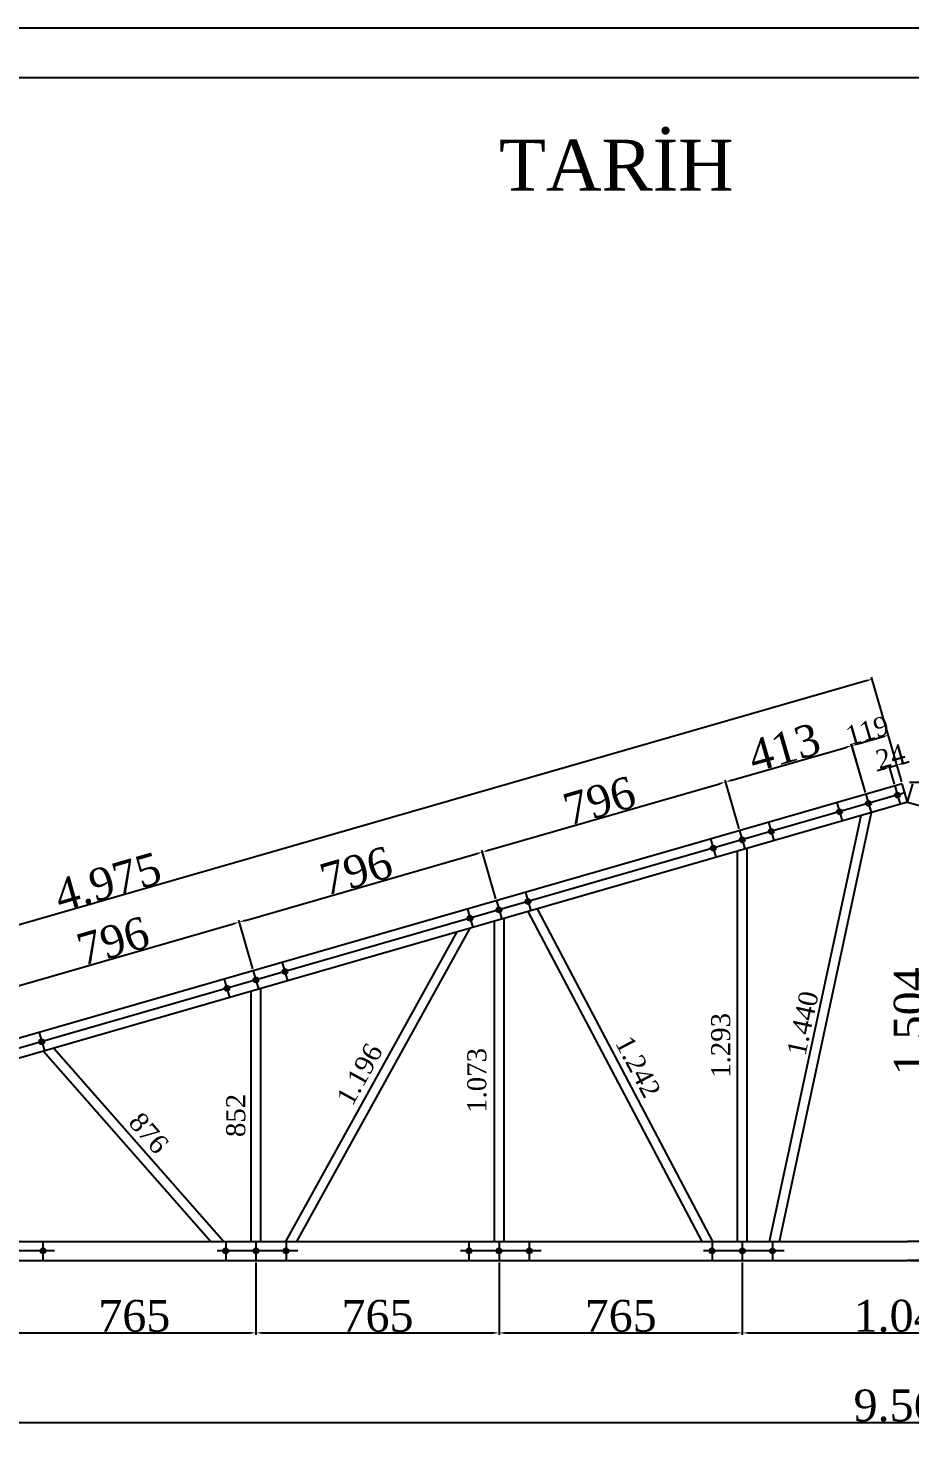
# Model space of a CAD drawing. Header units: millimetres. Extents: x 142629 to 168404, y -211947 to -204319.
# Drawn here: x 149495 to 152268, y -208771 to -204319 of the extents above; entities that cross this region are included whole.
import ezdxf

# ---------------------------------------------------------------- set-up
doc = ezdxf.new("R2010")
doc.units = ezdxf.units.MM
for name, color, linetype in [('Block1', 255, 'Continuous'), ('KAPI-PEN', 3, 'Continuous'), ('ZEMİN', 191, 'Continuous'), ('ÖLÇÜLENDİRME', 121, 'Continuous')]:
    doc.layers.add(name, color=color, linetype=linetype)
doc.styles.add('133', font='times.ttf')
doc.dimstyles.new('MAKAS', dxfattribs={"dimscale": 20, "dimtxt": 1.3, "dimasz": 1, "dimexe": 0.3, "dimexo": 0.3, "dimgap": 0.1, "dimtad": 1, "dimrnd": 1, "dimzin": 12, "dimdsep": 46, "dimlunit": 6, "dimtxsty": '133', "dimcen": 0.8, "dimdle": 0.0005, "dimclrd": 4, "dimclre": 6, "dimclrt": 2, "dimazin": 3, "dimtfac": 1, "dimtmove": 0, "dimatfit": 2, "dimldrblk": 'DOTSMALL', "dimfxl": 1, "dimtolj": 1, "dimtzin": 0, "dimarcsym": 0})
doc.dimstyles.new('makas 1', dxfattribs={"dimscale": 20, "dimtxt": 3, "dimasz": 1.2, "dimexe": 0.3, "dimexo": 0.3, "dimgap": 0.1, "dimtad": 1, "dimrnd": 1, "dimzin": 12, "dimdsep": 46, "dimlunit": 6, "dimtxsty": '133', "dimblk": 'NONE', "dimcen": 0.8, "dimdle": 0.0005, "dimse1": 1, "dimse2": 1, "dimsd1": 1, "dimsd2": 1, "dimclrd": 105, "dimclre": 42, "dimclrt": 2, "dimazin": 3, "dimtfac": 1, "dimtmove": 0, "dimatfit": 2, "dimldrblk": 'NONE', "dimfxl": 1, "dimtolj": 1, "dimtzin": 0, "dimarcsym": 0})

# ---------------------------------------------------------------- blocks, each defined once
blk = doc.blocks.new('*D1741')
at = {"layer": 'Defpoints', "color": 0, "ltscale": 0.5, "transparency": 16777216}
for p in [(150158.7, -207130.2), (150202.8, -207283.3), (149437.8, -207503.7)]:
    blk.add_point(p, dxfattribs=at)
at = {"layer": 'ÖLÇÜLENDİRME', "color": 4, "lineweight": -2, "ltscale": 0.5, "transparency": 16777216}
blk.add_line((149412.9, -207345.2), (150139.5, -207135.8), dxfattribs=at)
at = {"layer": 'ÖLÇÜLENDİRME', "color": 6, "lineweight": -2, "ltscale": 0.5, "transparency": 16777216}
for p, q in [((150201.2, -207277.5), (150157, -207124.5)), ((149436.2, -207498), (149392, -207344.9))]:
    blk.add_line(p, q, dxfattribs=at)
at = {"layer": 'ÖLÇÜLENDİRME', "color": 4, "ltscale": 0.5, "transparency": 16777216}
for points in [[(150138.6, -207132.6), (150140.4, -207139), (150158.7, -207130.2)], [(149412, -207342), (149413.8, -207348.4), (149393.7, -207350.7)]]:
    blk.add_solid(points, dxfattribs=at)
at = {"layer": 'ÖLÇÜLENDİRME', "color": 2, "ltscale": 0.5, "transparency": 16777216, "insert": (149761.5, -207189.5), "char_height": 100, "attachment_point": 5, "rotation": 16.0764, "style": '133'}
blk.add_mtext('\\A1;796', dxfattribs=at)
blk = doc.blocks.new('_DotSmall')
at = {"color": 0, "linetype": 'ByBlock', "const_width": 0.5}
blk.add_lwpolyline([(-0.0625, 0, 1), (0.0625, 0, 1)], format="xyb", close=True, dxfattribs=at)
blk = doc.blocks.new('*D1742')
at = {"layer": 'Defpoints', "color": 0, "ltscale": 0.5, "transparency": 16777216}
for p in [(150923.7, -206909.8), (150967.8, -207062.8), (150202.8, -207283.3)]:
    blk.add_point(p, dxfattribs=at)
at = {"layer": 'ÖLÇÜLENDİRME', "color": 4, "lineweight": -2, "ltscale": 0.5, "transparency": 16777216}
blk.add_line((150177.9, -207124.7), (150904.5, -206915.3), dxfattribs=at)
at = {"layer": 'ÖLÇÜLENDİRME', "color": 6, "lineweight": -2, "ltscale": 0.5, "transparency": 16777216}
for p, q in [((150966.2, -207057.1), (150922, -206904)), ((150201.2, -207277.5), (150157, -207124.5))]:
    blk.add_line(p, q, dxfattribs=at)
at = {"layer": 'ÖLÇÜLENDİRME', "color": 4, "ltscale": 0.5, "transparency": 16777216}
for points in [[(150903.6, -206912.1), (150905.4, -206918.5), (150923.7, -206909.8)], [(150177, -207121.5), (150178.8, -207127.9), (150158.7, -207130.2)]]:
    blk.add_solid(points, dxfattribs=at)
at = {"layer": 'ÖLÇÜLENDİRME', "color": 2, "ltscale": 0.5, "transparency": 16777216, "insert": (150526.5, -206969.1), "char_height": 100, "attachment_point": 5, "rotation": 16.0764, "style": '133'}
blk.add_mtext('\\A1;796', dxfattribs=at)
blk = doc.blocks.new('*D1743')
at = {"layer": 'Defpoints', "color": 0, "ltscale": 0.5, "transparency": 16777216}
for p in [(151688.7, -206689.3), (151732.8, -206842.4), (150967.8, -207062.8)]:
    blk.add_point(p, dxfattribs=at)
at = {"layer": 'ÖLÇÜLENDİRME', "color": 4, "lineweight": -2, "ltscale": 0.5, "transparency": 16777216}
blk.add_line((150942.9, -206904.2), (151669.5, -206694.8), dxfattribs=at)
at = {"layer": 'ÖLÇÜLENDİRME', "color": 6, "lineweight": -2, "ltscale": 0.5, "transparency": 16777216}
for p, q in [((151731.2, -206836.6), (151687, -206683.5)), ((150966.2, -207057.1), (150922, -206904))]:
    blk.add_line(p, q, dxfattribs=at)
at = {"layer": 'ÖLÇÜLENDİRME', "color": 4, "ltscale": 0.5, "transparency": 16777216}
for points in [[(151668.6, -206691.6), (151670.4, -206698), (151688.7, -206689.3)], [(150942, -206901), (150943.8, -206907.4), (150923.7, -206909.8)]]:
    blk.add_solid(points, dxfattribs=at)
at = {"layer": 'ÖLÇÜLENDİRME', "color": 2, "ltscale": 0.5, "transparency": 16777216, "insert": (151291.5, -206748.6), "char_height": 100, "attachment_point": 5, "rotation": 16.0764, "style": '133'}
blk.add_mtext('\\A1;796', dxfattribs=at)
blk = doc.blocks.new('*D1744')
at = {"layer": 'Defpoints', "color": 0, "ltscale": 0.5, "transparency": 16777216}
for p in [(152085.8, -206574.9), (152129.9, -206727.9), (151732.8, -206842.4)]:
    blk.add_point(p, dxfattribs=at)
at = {"layer": 'ÖLÇÜLENDİRME', "color": 6, "lineweight": -2, "ltscale": 0.5, "transparency": 16777216}
for p, q in [((152128.3, -206722.1), (152084.1, -206569.1)), ((151731.2, -206836.6), (151687, -206683.5))]:
    blk.add_line(p, q, dxfattribs=at)
at = {"layer": 'ÖLÇÜLENDİRME', "color": 4, "lineweight": -2, "ltscale": 0.5, "transparency": 16777216}
blk.add_line((151707.9, -206683.8), (152066.6, -206580.4), dxfattribs=at)
at = {"layer": 'ÖLÇÜLENDİRME', "color": 4, "ltscale": 0.5, "transparency": 16777216}
for points in [[(152065.7, -206577.2), (152067.5, -206583.6), (152085.8, -206574.9)], [(151707, -206680.6), (151708.8, -206687), (151688.7, -206689.3)]]:
    blk.add_solid(points, dxfattribs=at)
at = {"layer": 'ÖLÇÜLENDİRME', "color": 2, "ltscale": 0.5, "transparency": 16777216, "insert": (151872.6, -206581.3), "char_height": 100, "attachment_point": 5, "rotation": 16.0764, "style": '133'}
blk.add_mtext('\\A1;413', dxfattribs=at)
blk = doc.blocks.new('*D1745')
at = {"layer": 'Defpoints', "color": 0, "ltscale": 0.5, "transparency": 16777216}
for p in [(152200.5, -206542.2), (152244.5, -206694.9), (152129.9, -206727.9)]:
    blk.add_point(p, dxfattribs=at)
at = {"layer": 'ÖLÇÜLENDİRME', "color": 6, "lineweight": -2, "ltscale": 0.5, "transparency": 16777216}
for p, q in [((152128.3, -206722.1), (152084.3, -206569.5)), ((152242.8, -206689.1), (152198.9, -206536.5))]:
    blk.add_line(p, q, dxfattribs=at)
at = {"layer": 'ÖLÇÜLENDİRME', "color": 4, "lineweight": -2, "ltscale": 0.5, "transparency": 16777216}
blk.add_line((152105.1, -206569.7), (152181.3, -206547.8), dxfattribs=at)
at = {"layer": 'ÖLÇÜLENDİRME', "color": 4, "ltscale": 0.5, "transparency": 16777216}
for points in [[(152104.2, -206566.5), (152106.1, -206572.9), (152085.9, -206575.2)], [(152180.4, -206544.6), (152182.2, -206551), (152200.5, -206542.2)]]:
    blk.add_solid(points, dxfattribs=at)
at = {"layer": 'ÖLÇÜLENDİRME', "color": 2, "ltscale": 0.5, "transparency": 16777216, "insert": (152134.2, -206527.4), "char_height": 60, "attachment_point": 5, "rotation": 16.0764, "style": '133'}
blk.add_mtext('\\A1;119', dxfattribs=at)
blk = doc.blocks.new('*D1733')
at = {"layer": 'Defpoints', "color": 0, "ltscale": 0.5, "transparency": 16777216}
for p in [(152227.7, -206636.4), (152221.2, -206701.6), (152244.5, -206694.9)]:
    blk.add_point(p, dxfattribs=at)
at = {"layer": 'ÖLÇÜLENDİRME', "color": 4, "lineweight": -2, "ltscale": 0.5, "transparency": 16777216}
for p, q in [((152185.1, -206648.7), (152165.9, -206654.2)), ((152204.4, -206643.1), (152227.7, -206636.4)), ((152246.9, -206630.9), (152266.1, -206625.3))]:
    blk.add_line(p, q, dxfattribs=at)
at = {"layer": 'ÖLÇÜLENDİRME', "color": 6, "lineweight": -2, "ltscale": 0.5, "transparency": 16777216}
for p, q in [((152219.5, -206695.8), (152202.7, -206637.4)), ((152242.8, -206689.1), (152226, -206630.7))]:
    blk.add_line(p, q, dxfattribs=at)
at = {"layer": 'ÖLÇÜLENDİRME', "color": 4, "ltscale": 0.5, "transparency": 16777216}
for points in [[(152184.2, -206645.5), (152186.1, -206651.9), (152204.4, -206643.1)], [(152246, -206627.7), (152247.8, -206634.1), (152227.7, -206636.4)]]:
    blk.add_solid(points, dxfattribs=at)
at = {"layer": 'ÖLÇÜLENDİRME', "color": 2, "ltscale": 0.5, "transparency": 16777216, "insert": (152207.1, -206609), "char_height": 60, "attachment_point": 5, "rotation": 16.0764, "style": '133'}
blk.add_mtext('\\A1;24', dxfattribs=at)
blk = doc.blocks.new('*D1746')
at = {"layer": 'Defpoints', "color": 0, "ltscale": 0.5, "transparency": 16777216}
for p in [(152244.5, -206694.9), (147369.7, -207743.3), (147464.5, -208072.4)]:
    blk.add_point(p, dxfattribs=at)
at = {"layer": 'ÖLÇÜLENDİRME', "color": 4, "lineweight": -2, "ltscale": 0.5, "transparency": 16777216}
blk.add_line((152130.4, -206371.3), (147388.9, -207737.8), dxfattribs=at)
at = {"layer": 'ÖLÇÜLENDİRME', "color": 6, "lineweight": -2, "ltscale": 0.5, "transparency": 16777216}
for p, q in [((152242.8, -206689.1), (152148, -206360)), ((147462.8, -208066.7), (147368, -207737.6))]:
    blk.add_line(p, q, dxfattribs=at)
at = {"layer": 'ÖLÇÜLENDİRME', "color": 4, "ltscale": 0.5, "transparency": 16777216}
for points in [[(152129.5, -206368.1), (152131.4, -206374.5), (152149.7, -206365.8)], [(147388, -207734.6), (147389.8, -207741), (147369.7, -207743.3)]]:
    blk.add_solid(points, dxfattribs=at)
at = {"layer": 'ÖLÇÜLENDİRME', "color": 2, "ltscale": 0.5, "transparency": 16777216, "insert": (149745, -207003.6), "char_height": 100, "attachment_point": 5, "rotation": 16.0764, "style": '133'}
blk.add_mtext('\\A1;4.975', dxfattribs=at)
blk = doc.blocks.new('*D1752')
at = {"layer": 'Defpoints', "color": 0, "ltscale": 0.5, "transparency": 16777216}
for p in [(149446.1, -208194.5), (150211.1, -208194.5), (150211.1, -208422.2)]:
    blk.add_point(p, dxfattribs=at)
at = {"layer": 'ÖLÇÜLENDİRME', "color": 6, "lineweight": -2, "ltscale": 0.5, "transparency": 16777216}
for p, q in [((149446.1, -208200.5), (149446.1, -208428.2)), ((150211.1, -208200.5), (150211.1, -208428.2))]:
    blk.add_line(p, q, dxfattribs=at)
at = {"layer": 'ÖLÇÜLENDİRME', "color": 4, "lineweight": -2, "ltscale": 0.5, "transparency": 16777216}
blk.add_line((149466.1, -208422.2), (150191.1, -208422.2), dxfattribs=at)
at = {"layer": 'ÖLÇÜLENDİRME', "color": 4, "ltscale": 0.5, "transparency": 16777216}
for points in [[(149466.1, -208418.8), (149466.1, -208425.5), (149446.1, -208422.2)], [(150191.1, -208418.8), (150191.1, -208425.5), (150211.1, -208422.2)]]:
    blk.add_solid(points, dxfattribs=at)
at = {"layer": 'ÖLÇÜLENDİRME', "color": 2, "ltscale": 0.5, "transparency": 16777216, "insert": (149828.6, -208369.2), "char_height": 100, "attachment_point": 5, "style": '133'}
blk.add_mtext('\\A1;765', dxfattribs=at)
blk = doc.blocks.new('*D1753')
at = {"layer": 'Defpoints', "color": 0, "ltscale": 0.5, "transparency": 16777216}
for p in [(150211.1, -208194.5), (150976.1, -208194.5), (150976.1, -208422.2)]:
    blk.add_point(p, dxfattribs=at)
at = {"layer": 'ÖLÇÜLENDİRME', "color": 6, "lineweight": -2, "ltscale": 0.5, "transparency": 16777216}
for p, q in [((150211.1, -208200.5), (150211.1, -208428.2)), ((150976.1, -208200.5), (150976.1, -208428.2))]:
    blk.add_line(p, q, dxfattribs=at)
at = {"layer": 'ÖLÇÜLENDİRME', "color": 4, "lineweight": -2, "ltscale": 0.5, "transparency": 16777216}
blk.add_line((150231.1, -208422.2), (150956.1, -208422.2), dxfattribs=at)
at = {"layer": 'ÖLÇÜLENDİRME', "color": 4, "ltscale": 0.5, "transparency": 16777216}
for points in [[(150231.1, -208418.8), (150231.1, -208425.5), (150211.1, -208422.2)], [(150956.1, -208418.8), (150956.1, -208425.5), (150976.1, -208422.2)]]:
    blk.add_solid(points, dxfattribs=at)
at = {"layer": 'ÖLÇÜLENDİRME', "color": 2, "ltscale": 0.5, "transparency": 16777216, "insert": (150593.6, -208369.2), "char_height": 100, "attachment_point": 5, "style": '133'}
blk.add_mtext('\\A1;765', dxfattribs=at)
blk = doc.blocks.new('*D1754')
at = {"layer": 'Defpoints', "color": 0, "ltscale": 0.5, "transparency": 16777216}
for p in [(150976.1, -208194.5), (151741.1, -208194.5), (151741.1, -208422.2)]:
    blk.add_point(p, dxfattribs=at)
at = {"layer": 'ÖLÇÜLENDİRME', "color": 6, "lineweight": -2, "ltscale": 0.5, "transparency": 16777216}
for p, q in [((150976.1, -208200.5), (150976.1, -208428.2)), ((151741.1, -208200.5), (151741.1, -208428.2))]:
    blk.add_line(p, q, dxfattribs=at)
at = {"layer": 'ÖLÇÜLENDİRME', "color": 4, "lineweight": -2, "ltscale": 0.5, "transparency": 16777216}
blk.add_line((150996.1, -208422.2), (151721.1, -208422.2), dxfattribs=at)
at = {"layer": 'ÖLÇÜLENDİRME', "color": 4, "ltscale": 0.5, "transparency": 16777216}
for points in [[(150996.1, -208418.8), (150996.1, -208425.5), (150976.1, -208422.2)], [(151721.1, -208418.8), (151721.1, -208425.5), (151741.1, -208422.2)]]:
    blk.add_solid(points, dxfattribs=at)
at = {"layer": 'ÖLÇÜLENDİRME', "color": 2, "ltscale": 0.5, "transparency": 16777216, "insert": (151358.6, -208369.2), "char_height": 100, "attachment_point": 5, "style": '133'}
blk.add_mtext('\\A1;765', dxfattribs=at)
blk = doc.blocks.new('*D1755')
at = {"layer": 'Defpoints', "color": 0, "ltscale": 0.5, "transparency": 16777216}
for p in [(151741.1, -208194.5), (152781.1, -208230.3), (152781.1, -208422.2)]:
    blk.add_point(p, dxfattribs=at)
at = {"layer": 'ÖLÇÜLENDİRME', "color": 6, "lineweight": -2, "ltscale": 0.5, "transparency": 16777216}
for p, q in [((151741.1, -208200.5), (151741.1, -208428.2)), ((152781.1, -208236.3), (152781.1, -208428.2))]:
    blk.add_line(p, q, dxfattribs=at)
at = {"layer": 'ÖLÇÜLENDİRME', "color": 4, "lineweight": -2, "ltscale": 0.5, "transparency": 16777216}
blk.add_line((151761.1, -208422.2), (152761.1, -208422.2), dxfattribs=at)
at = {"layer": 'ÖLÇÜLENDİRME', "color": 4, "ltscale": 0.5, "transparency": 16777216}
for points in [[(151761.1, -208418.8), (151761.1, -208425.5), (151741.1, -208422.2)], [(152761.1, -208418.8), (152761.1, -208425.5), (152781.1, -208422.2)]]:
    blk.add_solid(points, dxfattribs=at)
at = {"layer": 'ÖLÇÜLENDİRME', "color": 2, "ltscale": 0.5, "transparency": 16777216, "insert": (152261.1, -208369.2), "char_height": 100, "attachment_point": 5, "style": '133'}
blk.add_mtext('\\A1;1.040', dxfattribs=at)
blk = doc.blocks.new('*D1735')
at = {"layer": 'Defpoints', "color": 0, "ltscale": 0.5, "transparency": 16777216}
for p in [(147481.1, -208337), (157041.1, -208314.4), (157041.1, -208704.2)]:
    blk.add_point(p, dxfattribs=at)
at = {"layer": 'ÖLÇÜLENDİRME', "color": 6, "lineweight": -2, "ltscale": 0.5, "transparency": 16777216}
for p, q in [((147481.1, -208343), (147481.1, -208710.2)), ((157041.1, -208320.4), (157041.1, -208710.2))]:
    blk.add_line(p, q, dxfattribs=at)
at = {"layer": 'ÖLÇÜLENDİRME', "color": 4, "lineweight": -2, "ltscale": 0.5, "transparency": 16777216}
blk.add_line((147501.1, -208704.2), (157021.1, -208704.2), dxfattribs=at)
at = {"layer": 'ÖLÇÜLENDİRME', "color": 4, "ltscale": 0.5, "transparency": 16777216}
for points in [[(147501.1, -208700.8), (147501.1, -208707.5), (147481.1, -208704.2)], [(157021.1, -208700.8), (157021.1, -208707.5), (157041.1, -208704.2)]]:
    blk.add_solid(points, dxfattribs=at)
at = {"layer": 'ÖLÇÜLENDİRME', "color": 2, "ltscale": 0.5, "transparency": 16777216, "insert": (152261.1, -208651.2), "char_height": 100, "attachment_point": 5, "style": '133'}
blk.add_mtext('\\A1;9.560', dxfattribs=at)
blk = doc.blocks.new('*D1726')
at = {"layer": 'Defpoints', "color": 0, "transparency": 16777216}
for p in [(149537.4, -207506.3), (149560.2, -207486.2), (150116.1, -208164.5)]:
    blk.add_point(p, dxfattribs=at)
at = {"layer": 'Block1', "color": 2, "transparency": 16777216, "insert": (149874.1, -207793.8), "char_height": 60, "attachment_point": 5, "rotation": 311.32, "style": '133'}
blk.add_mtext('\\A1;876', dxfattribs=at)
blk = doc.blocks.new('_None')
blk = doc.blocks.new('*D1727')
at = {"layer": 'Defpoints', "color": 0, "transparency": 16777216}
for p in [(150180.6, -207312.1), (150211.1, -207312.1), (150211.1, -208164.5)]:
    blk.add_point(p, dxfattribs=at)
at = {"layer": 'Block1', "color": 2, "transparency": 16777216, "insert": (150148.1, -207738.3), "char_height": 60, "attachment_point": 5, "rotation": 90, "style": '133'}
blk.add_mtext('\\A1;852', dxfattribs=at)
blk = doc.blocks.new('*D1728')
at = {"layer": 'Defpoints', "color": 0, "transparency": 16777216}
for p in [(150855.2, -207101.6), (150884.8, -207118), (150306.1, -208164.5)]:
    blk.add_point(p, dxfattribs=at)
at = {"layer": 'Block1', "color": 2, "transparency": 16777216, "insert": (150537.3, -207609.1), "char_height": 60, "attachment_point": 5, "rotation": 61.0595, "style": '133'}
blk.add_mtext('\\A1;1.196', dxfattribs=at)
blk = doc.blocks.new('*D1729')
at = {"layer": 'Defpoints', "color": 0, "transparency": 16777216}
for p in [(150939.2, -207091.6), (150976.1, -207091.6), (150976.1, -208164.5)]:
    blk.add_point(p, dxfattribs=at)
at = {"layer": 'Block1', "color": 2, "transparency": 16777216, "insert": (150906.6, -207628.1), "char_height": 60, "attachment_point": 5, "rotation": 90, "style": '133'}
blk.add_mtext('\\A1;1.073', dxfattribs=at)
blk = doc.blocks.new('*D1730')
at = {"layer": 'Defpoints', "color": 0, "transparency": 16777216}
for p in [(151067.4, -207065.3), (151646.1, -208164.5), (151673.6, -208150.1)]:
    blk.add_point(p, dxfattribs=at)
at = {"layer": 'Block1', "color": 2, "transparency": 16777216, "insert": (151413.1, -207585.3), "char_height": 60, "attachment_point": 5, "rotation": 297.7661, "style": '133'}
blk.add_mtext('\\A1;1.242', dxfattribs=at)
blk = doc.blocks.new('*D1731')
at = {"layer": 'Defpoints', "color": 0, "transparency": 16777216}
for p in [(151706.3, -206871.2), (151741.1, -206871.2), (151741.1, -208164.5)]:
    blk.add_point(p, dxfattribs=at)
at = {"layer": 'Block1', "color": 2, "transparency": 16777216, "insert": (151673.7, -207517.9), "char_height": 60, "attachment_point": 5, "rotation": 90, "style": '133'}
blk.add_mtext('\\A1;1.293', dxfattribs=at)
blk = doc.blocks.new('*D1764')
at = {"layer": 'Defpoints', "color": 0, "ltscale": 0.5, "transparency": 16777216}
for p in [(152261.1, -206690.1), (152321.8, -206690.1), (152261.1, -208194.5)]:
    blk.add_point(p, dxfattribs=at)
at = {"layer": 'ÖLÇÜLENDİRME', "color": 6, "lineweight": -2, "ltscale": 0.5, "transparency": 16777216}
for p, q in [((152267.1, -206690.1), (152327.8, -206690.1)), ((152267.1, -208194.5), (152327.8, -208194.5))]:
    blk.add_line(p, q, dxfattribs=at)
at = {"layer": 'ÖLÇÜLENDİRME', "color": 4, "lineweight": -2, "ltscale": 0.5, "transparency": 16777216}
blk.add_line((152321.8, -208174.5), (152321.8, -206710.1), dxfattribs=at)
at = {"layer": 'ÖLÇÜLENDİRME', "color": 4, "ltscale": 0.5, "transparency": 16777216}
for points in [[(152318.5, -206710.1), (152325.2, -206710.1), (152321.8, -206690.1)], [(152318.5, -208174.5), (152325.2, -208174.5), (152321.8, -208194.5)]]:
    blk.add_solid(points, dxfattribs=at)
at = {"layer": 'ÖLÇÜLENDİRME', "color": 2, "ltscale": 0.5, "transparency": 16777216, "insert": (152268.8, -207442.3), "char_height": 100, "attachment_point": 5, "rotation": 90, "style": '133'}
blk.add_mtext('\\A1;1.504', dxfattribs=at)
blk = doc.blocks.new('*D1700')
at = {"layer": 'Defpoints', "color": 0, "transparency": 16777216}
for p in [(152114.6, -206751.7), (152138.2, -206756.7), (151836.1, -208164.5)]:
    blk.add_point(p, dxfattribs=at)
at = {"layer": 'ZEMİN', "color": 2, "transparency": 16777216, "insert": (151931.7, -207448.7), "char_height": 60, "attachment_point": 5, "rotation": 77.8885, "style": '133'}
blk.add_mtext('\\A1;1.440', dxfattribs=at)

msp = doc.modelspace()

# ---------------------------------------------------------------- linework, layer by layer
at = {"layer": 'Block1', "color": 1}
for p, q in [((152244.509, -206694.891), (147464.509, -208072.434)), ((152261.124, -206752.544), (152244.509, -206694.891)), ((152261.124, -206752.544), (152277.739, -206694.891)), ((152261.124, -206752.544), (147481.124, -208130.088)), ((152261.124, -206752.544), (157041.124, -208130.088)), ((151726.122, -208134.543), (151726.122, -206906.726)), ((151756.122, -208134.543), (151756.122, -206898.081)), ((151066.96, -207096.689), (151613.375, -208134.543)), ((151096.398, -207088.206), (151647.279, -208134.543)), ((150339.852, -208134.543), (150884.691, -207149.217)), ((150961.122, -207127.191), (150961.122, -208134.543)), ((150991.122, -207118.545), (150991.122, -208134.543)), ((150305.571, -208134.543), (150843.912, -207160.969)), ((150196.123, -208134.543), (150196.123, -207347.655)), ((150226.123, -208134.543), (150226.123, -207339.009)), ((149543.372, -207535.771), (150069.776, -208134.543)), ((149575.242, -207526.586), (150109.721, -208134.543)), ((147481.124, -208134.543), (152261.124, -208134.543)), ((157041.124, -208134.543), (152261.124, -208134.543)), ((147481.124, -208194.543), (152261.124, -208194.543)), ((157041.124, -208194.543), (152261.124, -208194.543))]:
    msp.add_line(p, q, dxfattribs=at)
at = {"layer": 'Block1', "color": 2}
for p, q in [((152221.201, -206701.608), (152237.816, -206759.261)), ((152252.817, -206723.718), (147472.817, -208101.261)), ((152129.916, -206727.915), (152146.532, -206785.569)), ((152038.632, -206754.222), (152055.247, -206811.876)), ((151824.099, -206816.048), (151840.714, -206873.702)), ((151641.529, -206868.663), (151658.144, -206926.317)), ((151732.814, -206842.356), (151749.429, -206900.009)), ((151059.099, -207036.513), (151075.715, -207094.166)), ((150876.53, -207089.127), (150893.145, -207146.781)), ((150967.815, -207062.82), (150984.43, -207120.474)), ((150202.815, -207283.284), (150219.43, -207340.938)), ((150294.1, -207256.977), (150310.715, -207314.631)), ((150111.53, -207309.592), (150128.145, -207367.245)), ((149529.1, -207477.442), (149545.715, -207535.095)), ((149541.123, -208134.543), (149541.123, -208194.543)), ((150116.123, -208134.543), (150116.123, -208194.543)), ((150211.123, -208134.543), (150211.123, -208194.543)), ((150306.123, -208134.543), (150306.123, -208194.543)), ((150881.122, -208134.543), (150881.122, -208194.543)), ((150976.122, -208134.543), (150976.122, -208194.543)), ((151071.122, -208134.543), (151071.122, -208194.543)), ((151646.122, -208134.543), (151646.122, -208194.543)), ((151741.122, -208134.543), (151741.122, -208194.543)), ((151836.122, -208134.543), (151836.122, -208194.543))]:
    msp.add_line(p, q, dxfattribs=at)
at = {"layer": 'Block1', "color": 1}
for centre, radius in [((152138.224, -206756.742), 8), ((152229.509, -206730.435), 8), ((152229.509, -206730.434), 4), ((152046.939, -206783.049), 8), ((152046.939, -206783.049), 4), ((152138.224, -206756.742), 4), ((151832.407, -206844.876), 8), ((151741.122, -206871.183), 8), ((151741.122, -206871.182), 4), ((151832.407, -206844.875), 4), ((151649.837, -206897.49), 8), ((151649.837, -206897.49), 4), ((151067.407, -207065.34), 8), ((151067.407, -207065.34), 4), ((150976.122, -207091.647), 8), ((150976.122, -207091.647), 4), ((150884.837, -207117.955), 8), ((150884.837, -207117.954), 4), ((150302.408, -207285.804), 8), ((150302.408, -207285.804), 4), ((150211.123, -207312.112), 8), ((150211.123, -207312.111), 4), ((150119.838, -207338.419), 8), ((150119.838, -207338.419), 4), ((149537.408, -207506.269), 8), ((149537.408, -207506.268), 4), ((149541.123, -208164.543), 8), ((149541.123, -208164.543), 4), ((150116.123, -208164.543), 8), ((150116.123, -208164.543), 4), ((150211.123, -208164.543), 8), ((150211.123, -208164.543), 4), ((150306.123, -208164.543), 8), ((150306.123, -208164.543), 4), ((150881.122, -208164.543), 8), ((150881.122, -208164.543), 4), ((150976.122, -208164.543), 8), ((150976.122, -208164.543), 4), ((151071.122, -208164.543), 8), ((151071.122, -208164.543), 4), ((151646.122, -208164.543), 8), ((151646.122, -208164.543), 4), ((151741.122, -208164.543), 8), ((151741.122, -208164.543), 4), ((151836.122, -208164.543), 8), ((151836.122, -208164.543), 4)]:
    msp.add_circle(centre, radius, dxfattribs=at)
at = {"layer": 'KAPI-PEN', "color": 175, "true_color": 0x4554a5}
for points in [[(146827.37, -211946.832), (157615.684, -211946.832), (157615.684, -204318.732), (146827.37, -204318.732)], [(146982.822, -211791.381), (157460.233, -211791.381), (157460.233, -204474.183), (146982.822, -204474.183)]]:
    msp.add_lwpolyline(points, close=True, dxfattribs=at)
at = {"layer": 'ZEMİN', "color": 1}
for p, q in [((151857.901, -208134.543), (152147.435, -206785.308)), ((151827.218, -208134.543), (152114.729, -206794.734))]:
    msp.add_line(p, q, dxfattribs=at)
at = {"layer": 'ÖLÇÜLENDİRME', "color": 2, "ltscale": 0.5}
for p, q in [((149577.994, -208164.543), (149324.209, -208164.543)), ((150342.994, -208164.543), (150089.209, -208164.543)), ((151107.993, -208164.543), (150854.208, -208164.543)), ((151872.993, -208164.543), (151619.208, -208164.543))]:
    msp.add_line(p, q, dxfattribs=at)

# ---------------------------------------------------------------- texts
at = {"linetype": 'Continuous', "lineweight": 25, "style": '133'}
msp.add_text('TARİH', height=159.9589, dxfattribs=at).set_placement((150976.099, -204829.089))

# ---------------------------------------------------------------- dimensions: what is measured, and where the dimension line sits
at = {"layer": 'Block1', "color": 1}
for p1, p2, distance, picture, middle in [((151741.122, -208164.543), (151741.122, -206871.182), 34.793, '*D1731', (151673.723, -207517.863)), ((150306.123, -208164.543), (150884.837, -207117.954), 33.877, '*D1728', (150537.3, -207609.078)), ((150976.122, -208164.543), (150976.122, -207091.647), 36.912, '*D1729', (150906.604, -207628.095)), ((151067.407, -207065.34), (151646.122, -208164.543), 31.03, '*D1730', (151413.073, -207585.296)), ((150211.123, -208164.543), (150211.123, -207312.111), 30.484, '*D1727', (150148.12, -207738.327)), ((150116.123, -208164.543), (149537.408, -207506.269), -30.394, '*D1726', (149874.08, -207793.81))]:
    dim = msp.add_aligned_dim(p1=p1, p2=p2, distance=distance, dimstyle='makas 1', dxfattribs=at)
    dim.commit()
    dim.dimension.update_dxf_attribs({"geometry": picture, "text_midpoint": middle})
at = {"layer": 'ZEMİN', "color": 1}
dim = msp.add_aligned_dim(p1=(151836.122, -208164.543), p2=(152138.224, -206756.742), distance=24.115, dimstyle='makas 1', override={"dimfxl": 100, "dimarcsym": 1}, dxfattribs=at)
dim.commit()
dim.dimension.update_dxf_attribs({"geometry": '*D1700', "text_midpoint": (151931.714, -207448.742)})
at = {"layer": 'ÖLÇÜLENDİRME', "color": 1, "ltscale": 0.5}
dim = msp.add_aligned_dim(p1=(152244.509, -206694.891), p2=(147464.509, -208072.434), distance=-342.509, dimstyle='MAKAS', override={"dimtxt": 5, "dimdle": 1}, dxfattribs=at)
dim.commit()
dim.dimension.update_dxf_attribs({"geometry": '*D1746', "text_midpoint": (149744.983, -207003.612)})
for base, p1, angle, picture, middle, dimtype in [((152200.512, -206542.224), (152129.916, -206727.915), 196.076398, '*D1745', (152143.216, -206558.736), 160), ((152227.66, -206636.425), (152221.201, -206701.608), 16.076398, '*D1733', (152216.006, -206639.783), 161)]:
    dim = msp.add_linear_dim(base=base, p1=p1, p2=(152244.509, -206694.891), angle=angle, dimstyle='MAKAS', override={"dimtxt": 3}, dxfattribs=at)
    dim.commit()
    dim.dimension.update_dxf_attribs({"geometry": picture, "text_midpoint": middle, "dimtype": dimtype})
for base, p1, p2, angle, picture, middle in [((152085.81, -206574.867), (151732.814, -206842.356), (152129.916, -206727.915), 196.076398, '*D1744', (151872.619, -206581.29)), ((151688.707, -206689.308), (150967.815, -207062.82), (151732.814, -206842.356), 196.076398, '*D1743', (151291.528, -206748.604)), ((152321.823, -206690.102), (152261.124, -208194.543), (152261.124, -206690.102), 90, '*D1764', (152268.814, -207442.323)), ((150923.708, -206909.772), (150202.815, -207283.284), (150967.815, -207062.82), 196.076398, '*D1742', (150526.529, -206969.068)), ((150158.708, -207130.237), (149437.815, -207503.749), (150202.815, -207283.284), 196.076398, '*D1741', (149761.529, -207189.532))]:
    dim = msp.add_linear_dim(base=base, p1=p1, p2=p2, angle=angle, dimstyle='MAKAS', override={"dimtxt": 5, "dimdle": 1}, dxfattribs=at)
    dim.commit()
    dim.dimension.update_dxf_attribs({"geometry": picture, "text_midpoint": middle})
for base, p1, p2, picture, middle in [((150211.123, -208422.164), (149446.123, -208194.543), (150211.123, -208194.543), '*D1752', (149828.623, -208369.155)), ((150976.122, -208422.164), (150211.123, -208194.543), (150976.122, -208194.543), '*D1753', (150593.622, -208369.155)), ((151741.122, -208422.164), (150976.122, -208194.543), (151741.122, -208194.543), '*D1754', (151358.622, -208369.155)), ((152781.1266, -208422.1644), (151741.1217, -208194.5434), (152781.1266, -208230.3233), '*D1755', (152261.1241, -208369.155)), ((157041.124, -208704.164), (147481.124, -208336.975), (157041.124, -208314.354), '*D1735', (152261.124, -208651.154))]:
    dim = msp.add_linear_dim(base=base, p1=p1, p2=p2, dimstyle='MAKAS', override={"dimtxt": 5, "dimdle": 1}, dxfattribs=at)
    dim.commit()
    dim.dimension.update_dxf_attribs({"geometry": picture, "text_midpoint": middle})

doc.saveas('drawing.dxf')
